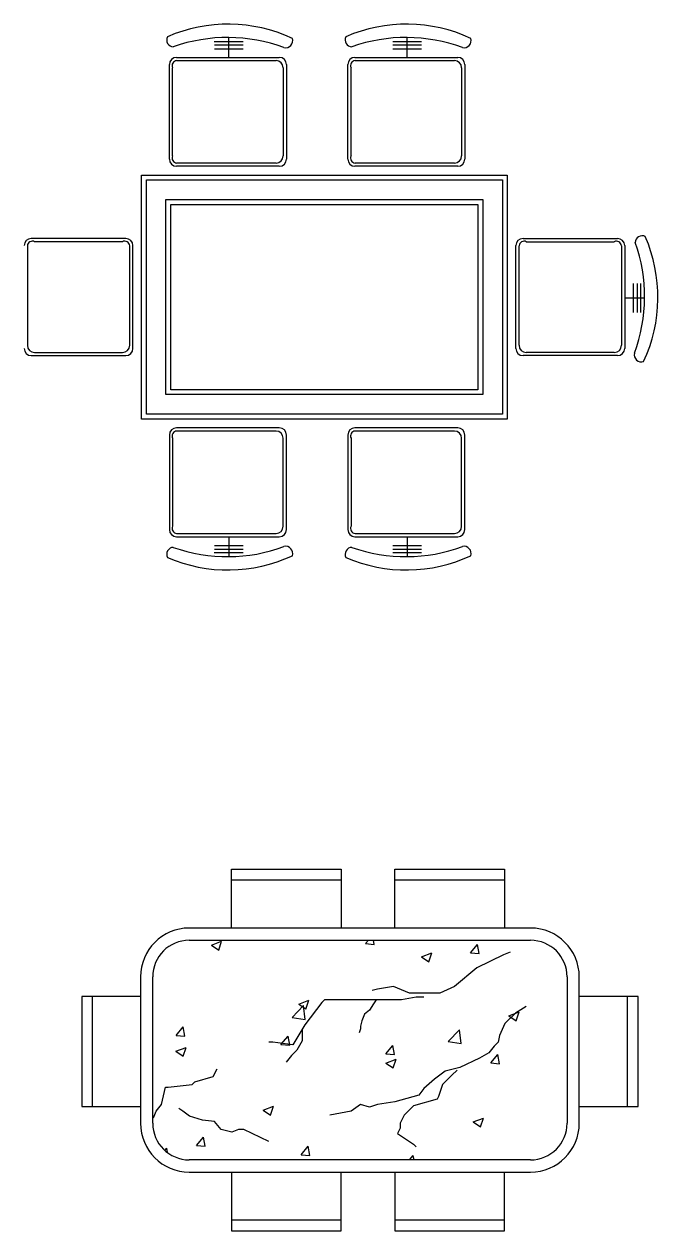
# Model space of a CAD drawing. Header units: millimetres. Extents: x 794 to 24045, y 774 to 18002.
# Drawn here: x 7036 to 9636, y 1107 to 6052 of the extents above; entities that cross this region are included whole.
import ezdxf

# ---------------------------------------------------------------- set-up
doc = ezdxf.new("R2010")
doc.units = ezdxf.units.MM

msp = doc.modelspace()

# ---------------------------------------------------------------- linework, layer by layer
at = {"color": 18, "true_color": 0x000000}
for p, q in [((7875.9, 5916.1), (7875.9, 5994.9)), ((8607.9, 5916.1), (8607.9, 5994.9)), ((7816, 5981.1), (7934.8, 5981.1)), ((7816.8, 5967.6), (7934.8, 5967.6)), ((7816.8, 5951.6), (7934.8, 5951.6)), ((8548, 5981.1), (8666.8, 5981.1)), ((8548.8, 5967.6), (8666.8, 5967.6)), ((8548.8, 5951.6), (8666.8, 5951.6)), ((7631.9, 5499.1), (7631.9, 5886.6)), ((7661.4, 5916.1), (8082.8, 5916.1)), ((7661.5, 5902.8), (8069.5, 5902.8)), ((8112.3, 5886.6), (8112.3, 5499.1)), ((8363.9, 5499.1), (8363.9, 5886.6)), ((8393.4, 5916.1), (8814.8, 5916.1)), ((8393.6, 5902.8), (8801.5, 5902.8)), ((8844.3, 5886.6), (8844.3, 5499.1)), ((7645.2, 5512.4), (7645.2, 5873.4)), ((8099, 5873.4), (8099, 5512.4)), ((8377.2, 5512.4), (8377.2, 5873.4)), ((8831, 5873.4), (8831, 5512.4)), ((8082.8, 5469.7), (7661.4, 5469.7)), ((8069.5, 5482.9), (7661.5, 5482.9)), ((8814.8, 5469.7), (8393.4, 5469.7)), ((8801.5, 5482.9), (8393.6, 5482.9)), ((7517.9, 4433.8), (7517.9, 5433.8)), ((7517.9, 5433.8), (9017.9, 5433.8)), ((7537.9, 4453.8), (7537.9, 5413.8)), ((7537.9, 5413.8), (8997.9, 5413.8)), ((8997.9, 5413.8), (8997.9, 4453.8)), ((9017.9, 5433.8), (9017.9, 4433.8)), ((7617.9, 4533.8), (7617.9, 5333.8)), ((7617.9, 5333.8), (8917.9, 5333.8)), ((7637.9, 4553.8), (7637.9, 5313.8)), ((7637.9, 5313.8), (8897.9, 5313.8)), ((8897.9, 5313.8), (8897.9, 4553.8)), ((8917.9, 5333.8), (8917.9, 4533.8)), ((7049.3, 5144.3), (7049.3, 4736.3)), ((7453, 5174), (7065.5, 5174)), ((7439.7, 5160.7), (7078.8, 5160.7)), ((7469.2, 4736.3), (7469.2, 5144.3)), ((7482.5, 4723.1), (7482.5, 5144.5)), ((9053.4, 4723.1), (9053.4, 5144.5)), ((9066.6, 4736.3), (9066.6, 5144.3)), ((9082.8, 5174), (9470.3, 5174)), ((9096.1, 5160.7), (9457.1, 5160.7)), ((9486.5, 5144.3), (9486.5, 4736.3)), ((9499.8, 5144.5), (9499.8, 4723.1)), ((9535.3, 4989.1), (9535.3, 4871.1)), ((9551.3, 4989.1), (9551.3, 4871.1)), ((9564.8, 4989.9), (9564.8, 4871.1)), ((9499.8, 4930), (9578.6, 4930)), ((7078.8, 4706.9), (7439.7, 4706.9)), ((9457.1, 4706.9), (9096.1, 4706.9)), ((7065.5, 4693.6), (7453, 4693.6)), ((9470.3, 4693.6), (9082.8, 4693.6)), ((8897.9, 4553.8), (7637.9, 4553.8)), ((8917.9, 4533.8), (7617.9, 4533.8)), ((8997.9, 4453.8), (7537.9, 4453.8)), ((9017.9, 4433.8), (7517.9, 4433.8)), ((7631.9, 4368.4), (7631.9, 3980.9)), ((7645.2, 4355.1), (7645.2, 3994.2)), ((8082.8, 4397.9), (7661.4, 4397.9)), ((8069.5, 4384.6), (7661.5, 4384.6)), ((8099, 3994.2), (8099, 4355.1)), ((8112.3, 3980.9), (8112.3, 4368.4)), ((8363.9, 4368.4), (8363.9, 3980.9)), ((8377.2, 4355.1), (8377.2, 3994.2)), ((8814.8, 4397.9), (8393.4, 4397.9)), ((8801.5, 4384.6), (8393.6, 4384.6)), ((8831, 3994.2), (8831, 4355.1)), ((8844.3, 3980.9), (8844.3, 4368.4)), ((7661.5, 3964.7), (8069.5, 3964.7)), ((8393.6, 3964.7), (8801.5, 3964.7)), ((7661.4, 3951.4), (8082.8, 3951.4)), ((7816.8, 3916), (7934.8, 3916)), ((7875.9, 3951.4), (7875.9, 3872.6)), ((8393.4, 3951.4), (8814.8, 3951.4)), ((8548.8, 3916), (8666.8, 3916)), ((8607.9, 3951.4), (8607.9, 3872.6)), ((7816, 3886.5), (7934.8, 3886.5)), ((7816.8, 3900), (7934.8, 3900)), ((8548, 3886.5), (8666.8, 3886.5)), ((8548.8, 3900), (8666.8, 3900)), ((7886.5, 2347.6), (7886.5, 2588.6)), ((7886.5, 2588.6), (8336.5, 2588.6)), ((8336.5, 2588.6), (8336.5, 2347.6)), ((8556.5, 2347.6), (8556.5, 2588.6)), ((8556.5, 2588.6), (9006.5, 2588.6)), ((9006.5, 2588.6), (9006.5, 2347.6)), ((8336.5, 2544.6), (7886.5, 2544.6)), ((9006.5, 2544.6), (8556.5, 2544.6)), ((9113.5, 2347.6), (7713.5, 2347.6)), ((7713.5, 2297.6), (9113.5, 2297.6)), ((7804.4, 2277.7), (7846.4, 2293.8)), ((7804.4, 2277.7), (7834.2, 2257.5)), ((7834.2, 2257.5), (7846.4, 2293.8)), ((8436.8, 2283.9), (8448.4, 2297.6)), ((8436.8, 2283.9), (8472.7, 2280.8)), ((8472.7, 2280.7), (8469.6, 2297.6)), ((8867.2, 2246.2), (8896.1, 2280.7)), ((8903, 2243.1), (8896.1, 2280.7)), ((8666.6, 2229.6), (8708.6, 2245.7)), ((8666.6, 2229.6), (8696.5, 2209.5)), ((8696.5, 2209.5), (8708.6, 2245.7)), ((8867.2, 2246.2), (8903, 2243.1)), ((9002.6, 2238.4), (8893.9, 2184.1)), ((9029.8, 2249.3), (9002.6, 2238.4)), ((8893.9, 2184.1), (8801.4, 2108.1)), ((7513.5, 2147.6), (7513.5, 1547.6)), ((7563.5, 1547.6), (7563.5, 2147.6)), ((9263.5, 2147.6), (9263.5, 1547.6)), ((9313.5, 1547.6), (9313.5, 2147.6)), ((8486.1, 2097.2), (8464.4, 2091.8)), ((8551.4, 2108.1), (8486.1, 2097.2)), ((8616.6, 2080.9), (8551.4, 2108.1)), ((8741.6, 2080.9), (8616.6, 2080.9)), ((8801.4, 2108.1), (8741.6, 2080.9)), ((7272.5, 2066.6), (7272.5, 1616.6)), ((7513.5, 2066.6), (7272.5, 2066.6)), ((7316.5, 1616.6), (7316.5, 2066.6)), ((8135.5, 1981.6), (8182.3, 2030.3)), ((8162.5, 2036.1), (8204.5, 2052.2)), ((8162.5, 2036.1), (8192.3, 2016)), ((8188.9, 1973.3), (8182.3, 2030.2)), ((8257.8, 2042.9), (8187.1, 1950.6)), ((8192.3, 2015.9), (8204.5, 2052.2)), ((8268.6, 2053.8), (8257.8, 2042.9)), ((8584, 2053.8), (8268.6, 2053.8)), ((8469.9, 2037.7), (8453.6, 2010.5)), ((8480.8, 2054), (8469.9, 2037.7)), ((8643.8, 2064.6), (8584, 2053.8)), ((8676.4, 2064.6), (8643.8, 2064.6)), ((9554.5, 2066.6), (9313.5, 2066.6)), ((9510.5, 2066.6), (9510.5, 1616.6)), ((9554.5, 1616.6), (9554.5, 2066.6)), ((8135.5, 1981.6), (8188.9, 1973.3)), ((8431.8, 1994.2), (8420.9, 1967.1)), ((8453.6, 2010.5), (8431.8, 1994.2)), ((9051.5, 1999.5), (9008, 1956)), ((9024.8, 1988), (9066.8, 2004.2)), ((9024.8, 1988), (9054.6, 1967.9)), ((9095, 2026.6), (9051.5, 1999.5)), ((9054.6, 1967.9), (9066.8, 2004.1)), ((7659.3, 1907.9), (7688.3, 1942.3)), ((7695.2, 1904.7), (7688.3, 1942.3)), ((8187.1, 1950.6), (8138.2, 1869.1)), ((8176.2, 1934.3), (8176.2, 1885.4)), ((8415.5, 1934.5), (8410.1, 1918.2)), ((8420.9, 1967.1), (8415.5, 1945.4)), ((8415.5, 1945.4), (8415.5, 1934.5)), ((8775.9, 1882.3), (8822.6, 1931)), ((8829.2, 1874), (8822.6, 1930.9)), ((9008, 1956), (8986.3, 1907.1)), ((7659.3, 1907.9), (7695.2, 1904.7)), ((8056.6, 1880), (8040.3, 1880)), ((8138.2, 1869.1), (8056.6, 1880)), ((8089.7, 1870.2), (8118.6, 1904.7)), ((8125.6, 1867.1), (8118.6, 1904.7)), ((8176.2, 1885.4), (8154.5, 1847.4)), ((8775.9, 1882.3), (8829.2, 1874)), ((8980.9, 1880), (8964.6, 1863.7)), ((8986.3, 1907.1), (8980.9, 1880)), ((7658.4, 1842.6), (7700.4, 1858.7)), ((7658.4, 1842.6), (7688.2, 1822.4)), ((7688.2, 1822.4), (7700.4, 1858.7)), ((8089.7, 1870.2), (8125.6, 1867.1)), ((8154.5, 1847.4), (8132.7, 1825.7)), ((8520.1, 1832.6), (8549, 1867)), ((8520.1, 1832.6), (8555.9, 1829.4)), ((8555.9, 1829.4), (8549, 1867)), ((8942.8, 1836.5), (8904.7, 1814.8)), ((8964.6, 1863.7), (8942.8, 1836.5)), ((8132.7, 1825.7), (8111, 1798.5)), ((8520.6, 1794.5), (8562.7, 1810.7)), ((8520.6, 1794.5), (8550.5, 1774.4)), ((8550.5, 1774.4), (8562.7, 1810.6)), ((8904.7, 1814.8), (8823.2, 1776.8)), ((8950.4, 1794.9), (8979.3, 1829.4)), ((8950.4, 1794.9), (8986.3, 1791.8)), ((8986.3, 1791.8), (8979.3, 1829.4)), ((7735.8, 1717.1), (7811.9, 1738.8)), ((7811.9, 1738.8), (7828.3, 1771.4)), ((8763.4, 1760.5), (8719.9, 1727.9)), ((8790.6, 1744.2), (8752.5, 1706.2)), ((8823.2, 1776.8), (8763.4, 1760.5)), ((8812.3, 1765.9), (8790.6, 1744.2)), ((7599.9, 1624.8), (7616.2, 1695.4)), ((7616.2, 1695.4), (7627.1, 1695.4)), ((7627.1, 1695.4), (7725, 1706.2)), ((7725, 1706.2), (7735.8, 1717.1)), ((8676.4, 1689.9), (8654.7, 1662.8)), ((8719.9, 1727.9), (8676.4, 1689.9)), ((8752.5, 1706.2), (8736.2, 1657.3)), ((8556.8, 1635.6), (8486.1, 1624.8)), ((8654.7, 1662.8), (8556.8, 1635.6)), ((8730.8, 1646.5), (8632.9, 1619.3)), ((8736.2, 1657.3), (8730.8, 1646.5)), ((7272.5, 1616.6), (7513.5, 1616.6)), ((7567.3, 1570.5), (7578.2, 1597.6)), ((7578.2, 1597.6), (7599.9, 1624.8)), ((7687, 1597.8), (7670.7, 1608.7)), ((7714.2, 1576.1), (7687, 1597.8)), ((8016.5, 1601), (8058.5, 1617.1)), ((8016.5, 1601), (8046.4, 1580.9)), ((8046.4, 1580.9), (8058.5, 1617.1)), ((8377.4, 1597.6), (8290.4, 1581.3)), ((8415.4, 1624.8), (8377.4, 1597.6)), ((8453.5, 1613.9), (8415.4, 1624.8)), ((8486.1, 1624.8), (8453.5, 1613.9)), ((8632.9, 1619.3), (8594.8, 1581.3)), ((9313.5, 1616.6), (9554.5, 1616.6)), ((7768.5, 1559.8), (7714.2, 1576.1)), ((7817.5, 1554.4), (7768.5, 1559.8)), ((7844.6, 1521.8), (7817.5, 1554.4)), ((8594.8, 1581.3), (8578.5, 1548.7)), ((8578.5, 1548.7), (8578.5, 1527)), ((8878.8, 1553), (8920.8, 1569.1)), ((8878.8, 1553), (8908.6, 1532.8)), ((8908.6, 1532.8), (8920.8, 1569.1)), ((7742.6, 1456.6), (7771.5, 1491)), ((7778.5, 1453.4), (7771.5, 1491)), ((7888.1, 1510.9), (7844.6, 1521.8)), ((7915.3, 1521.8), (7888.1, 1510.9)), ((7937.1, 1521.8), (7915.3, 1521.8)), ((8040.4, 1472.9), (7937.1, 1521.8)), ((8578.5, 1527), (8567.7, 1505.3)), ((8567.7, 1505.3), (8632.9, 1461.8)), ((7612.7, 1436.6), (7621.5, 1445.8)), ((7623.6, 1427.6), (7621.5, 1445.8)), ((7742.6, 1456.6), (7778.5, 1453.4)), ((8173, 1418.9), (8201.9, 1453.4)), ((8208.8, 1415.7), (8201.9, 1453.4)), ((8632.9, 1461.8), (8643.8, 1451)), ((9113.5, 1397.6), (7713.5, 1397.6)), ((8173, 1418.9), (8208.8, 1415.8)), ((8617.1, 1397.6), (8632.2, 1415.7)), ((8635.6, 1397.6), (8632.2, 1415.7)), ((7713.5, 1347.6), (9113.5, 1347.6)), ((7886.5, 1347.6), (7886.5, 1106.6)), ((8336.5, 1106.6), (8336.5, 1347.6)), ((8556.5, 1347.6), (8556.5, 1106.6)), ((9006.5, 1106.6), (9006.5, 1347.6)), ((8336.5, 1150.6), (7886.5, 1150.6)), ((9006.5, 1150.6), (8556.5, 1150.6)), ((7886.5, 1106.6), (8336.5, 1106.6)), ((8556.5, 1106.6), (9006.5, 1106.6))]:
    msp.add_line(p, q, dxfattribs=at)
for centre, radius, start, end in [((7872.6, 5427.7), 624.7, 65.0156, 113.4469), ((8604.6, 5427.7), 624.7, 65.0156, 113.4469), ((7649.1, 5987.7), 28.2, 152.4673, 268.0646), ((7870.3, 5332.2), 665.5, 69.6237, 109.5086), ((8108.4, 5984.9), 29.5, 257.6258, 17.8047), ((8381.1, 5987.7), 28.2, 152.4673, 268.0646), ((8602.4, 5332.2), 665.5, 69.6237, 109.5086), ((8840.4, 5984.9), 29.5, 257.6258, 17.8047), ((7661.4, 5886.6), 29.5, 90, 180), ((7664, 5882.2), 20.8, 96.7142, 205.1766), ((8069.5, 5873.4), 29.5, 0, 90), ((8082.8, 5886.6), 29.5, 0, 90), ((8393.4, 5886.6), 29.5, 90, 180), ((8396, 5882.2), 20.8, 96.7142, 205.1766), ((8801.5, 5873.4), 29.5, 0, 90), ((8814.8, 5886.6), 29.5, 0, 90), ((7661.4, 5499.1), 29.5, 180, 270), ((7664, 5503.6), 20.8, 154.8234, 263.2858), ((8069.5, 5512.4), 29.5, 270, 0), ((8082.8, 5499.1), 29.5, 270, 0), ((8393.4, 5499.1), 29.5, 180, 270), ((8396, 5503.6), 20.8, 154.8234, 263.2858), ((8801.5, 5512.4), 29.5, 270, 0), ((8814.8, 5499.1), 29.5, 270, 0), ((7065.5, 5144.5), 29.5, 90, 180), ((7069.9, 5141.9), 20.8, 64.8234, 173.2858), ((7448.5, 5141.9), 20.8, 6.7142, 115.1766), ((7453, 5144.5), 29.5, 0, 90), ((9082.8, 5144.5), 29.5, 90, 180), ((9087.3, 5141.9), 20.8, 64.8234, 173.2858), ((9465.9, 5141.9), 20.8, 6.7142, 115.1766), ((9470.3, 5144.5), 29.5, 0, 90), ((8915.9, 4935.5), 665.5, 339.6237, 19.5086), ((9571.4, 5156.8), 28.2, 62.4673, 178.0646), ((9011.4, 4933.3), 624.7, 335.0156, 23.4469), ((7065.5, 4723.1), 29.5, 180, 270), ((7078.8, 4736.3), 29.5, 180, 270), ((7439.7, 4736.3), 29.5, 270, 0), ((7453, 4723.1), 29.5, 270, 0), ((9082.8, 4723.1), 29.5, 180, 270), ((9096.1, 4736.3), 29.5, 180, 270), ((9457.1, 4736.3), 29.5, 270, 0), ((9470.3, 4723.1), 29.5, 270, 0), ((9568.6, 4697.5), 29.5, 167.6258, 287.8047), ((7661.4, 4368.4), 29.5, 90, 180), ((7664, 4364), 20.8, 96.7142, 205.1766), ((8069.5, 4355.1), 29.5, 0, 90), ((8082.8, 4368.4), 29.5, 0, 90), ((8393.4, 4368.4), 29.5, 90, 180), ((8396, 4364), 20.8, 96.7142, 205.1766), ((8801.5, 4355.1), 29.5, 0, 90), ((8814.8, 4368.4), 29.5, 0, 90), ((7661.4, 3980.9), 29.5, 180, 270), ((7664, 3985.3), 20.8, 154.8234, 263.2858), ((8069.5, 3994.2), 29.5, 270, 0), ((8082.8, 3980.9), 29.5, 270, 0), ((8393.4, 3980.9), 29.5, 180, 270), ((8396, 3985.3), 20.8, 154.8234, 263.2858), ((8801.5, 3994.2), 29.5, 270, 0), ((8814.8, 3980.9), 29.5, 270, 0), ((7649.1, 3879.8), 28.2, 91.9354, 207.5327), ((7870.3, 4535.3), 665.5, 250.4914, 290.3763), ((8108.4, 3882.7), 29.5, 342.1953, 102.3742), ((8381.1, 3879.8), 28.2, 91.9354, 207.5327), ((8602.4, 4535.3), 665.5, 250.4914, 290.3763), ((8840.4, 3882.7), 29.5, 342.1953, 102.3742), ((7872.6, 4439.9), 624.7, 246.5531, 294.9844), ((8604.6, 4439.9), 624.7, 246.5531, 294.9844), ((7713.5, 2147.6), 200, 90, 180), ((9113.5, 2147.6), 200, 0, 90), ((7713.5, 2147.6), 150, 90, 180), ((9113.5, 2147.6), 150, 0, 90), ((7713.5, 1547.6), 200, 180, 270), ((7713.5, 1547.6), 150, 180, 270), ((9113.5, 1547.6), 150, 270, 0), ((9113.5, 1547.6), 200, 270, 0)]:
    msp.add_arc(centre, radius, start, end, dxfattribs=at)

doc.saveas('drawing.dxf')
